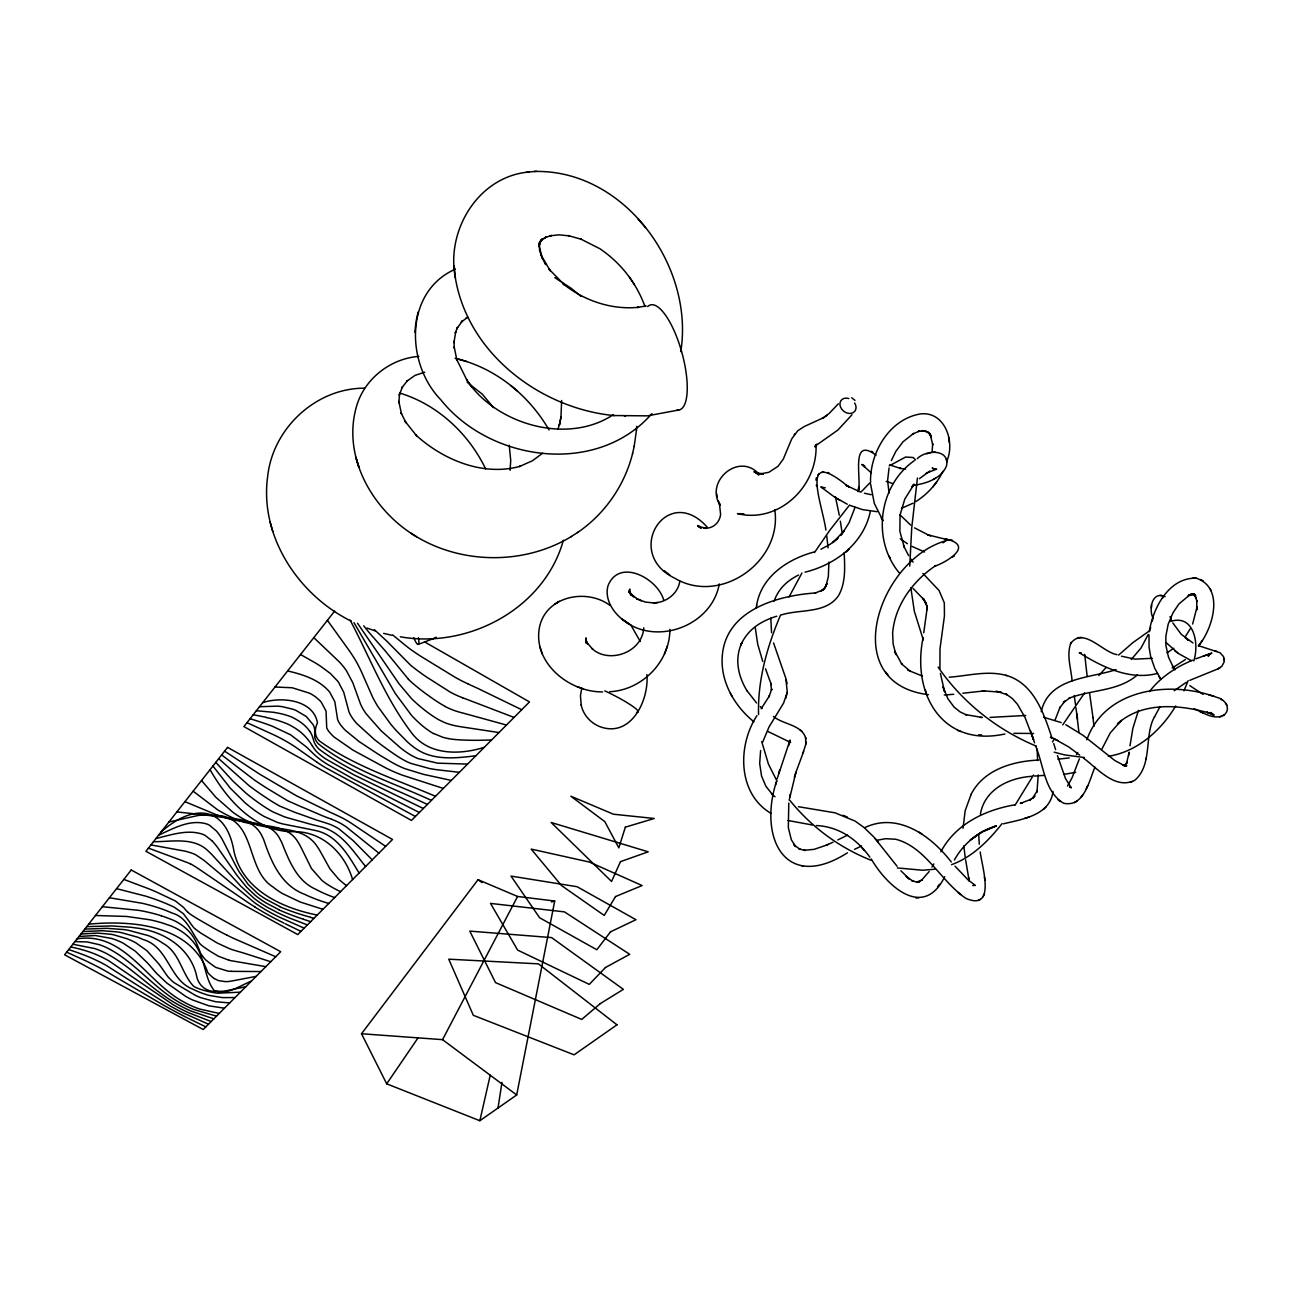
<?xml version="1.0" encoding="UTF-8"?>
<svg xmlns="http://www.w3.org/2000/svg" width="1292" height="1292" viewBox="0 0 1292 1292"><rect width="100%" height="100%" fill="white"/><g stroke="black" fill="none" stroke-linecap="round" stroke-linejoin="round"><path stroke-width="1.5" d="M614.394 415.604C540.476 408.627 468.011 353.62 455.398 278.103C445.724 230.444 478.411 176.406 528.799 172.03M646.904 674.521C649.165 700.216 631.158 737.748 600.489 726.879C590.799 723.358 583.063 714.767 581.093 704.608M909.746 566.154L911.732 527.847L917.417 477.992M917.272 458.676C925.686 449.874 949.765 448.486 946.535 465.831C941.287 478.961 925.411 483.838 912.572 485.469M870.517 480.656C870.582 451.344 889.994 419.012 920.453 413.925C944.71 411.082 955.111 441.315 947.101 460.404M1153.062 618.06C1148.41 609.404 1152.093 590.509 1165.093 596.678M1151.447 607.821L1151.527 604.721M770.823 618.141L771.55 632.676M963.073 828.172L965.156 810.698L971.164 794.273M539.749 250.955L542.204 258.077L539.345 246.449L539.539 242.282L539.313 245.448L539.943 241.507L539.313 244.656L541.606 239.472L539.911 242.056L542.414 238.842L540.46 241.12L546.564 236.759L544.32 237.906L551.539 235.451L549.471 235.887L558.822 234.837L569.514 235.871L568.141 235.58L581.384 239.246L580.302 238.826L599.811 248.694C620.661 262.728 636.439 282.948 644.966 306.511M762.619 742.222L768.966 727.089L783.614 703.042L787.28 692.221L785.859 678.429L773.553 642.915M634.194 446.418L636.488 429.881M636.471 430.397L636.698 426.376M1148.976 634.792L1149.089 647.389L1150.688 656.659L1154.773 668.4L1160.91 679.317L1159.118 676.54M586.31 640.186L586.245 643.028L586.003 638.119L586.245 643.028M651.959 413.585C597.146 476.393 490.233 461.858 440.733 399.68C405.462 363.488 404.267 291.621 455.382 269.124M858.486 489.652L858.76 486.923L858.259 491.606C862.135 480.236 849.603 435.42 876.057 455.172M414.974 332.415L415.863 322.096M669.886 629.333C670.015 661.859 641.833 690.267 609.566 691.721M560.97 417.203L559.339 425.197L560.97 417.203L561.632 400.488M1198.508 645.661L1220.1 652.767L1223.572 656.659L1224.17 661.94L1221.861 666.252L1218.065 668.82L1189.835 680.319M858.679 487.746L858.76 486.923M510.065 470.304L510.728 460.453L509.226 445.239M923.102 637.554C911.458 694.418 942.498 747.697 1004.95 733.969M788.782 803.043L788.33 827.623L791.35 839.8L795.646 846.551L793.773 844.322L794.548 845.259M932.097 452.038L932.679 443.673L932.776 444.9L930.256 434.483L931.451 437.277L929.093 433.127L929.885 434.241L926.509 431.334L927.672 431.964L921.858 430.64L924.862 430.769L918.289 431.383L919.662 431.076L912.491 434.047L913.589 433.45L902.979 441.832L895.921 451.231L891.367 460.533M680.771 351.602C694.547 266.184 624.294 169.155 534.42 171.481M805.53 737.328L805.82 744.16L803.156 752.687M805.82 744.16L806.127 741.915M1129.999 745.839L1132.826 728.51L1138.462 710.342M760.617 750.539L759.68 763.507L761.537 775.959L765.865 786.247L772.794 794.951L771.486 793.643M1153.191 616.252L1152.367 620.967M1193.76 660.971C1199.364 644.514 1194.341 613.716 1170.584 621.436M1149.315 631.659C1152.884 608.144 1168.872 577.362 1196.198 578.186C1225.107 587.666 1212.784 628.929 1198.411 646.016M923.748 632.805L927.107 608.322L927.091 609.792L926.687 605.189L927.042 606.691L923.618 598.907L926.461 604.026L922.811 598.325L923.667 599.375L912.992 588.345M498.001 1108.035L501.974 1082.373M789.186 800.136L795.937 772.261L794.322 777.445M1083.261 757.968C1097.506 768.304 1115.174 790.22 1134.796 780.255C1152.981 764.702 1143.888 735.051 1154.58 716.689M1145.665 759.486L1145.875 758.226M1128.61 755.465L1129.16 752.154L1126.463 763.701L1127.06 762.296L1124.347 766.221L1126.85 765.72L1122.651 765.106L1124.202 765.526L1114.931 760.617L1083.084 735.342L1065.787 724.715M581.465 689.815L580.447 695.694L581.222 705.287M790.171 794.435L789.654 797.277M756.175 607.821L756.724 605.044M1053.012 791.366C1050.105 815.365 1022.392 819.193 1003.383 823.812M516.687 1094.97L554.704 901.041L517.575 896.47L478.056 879.691L361.518 1033.745L386.696 1083.827L479.849 1120.729L516.687 1094.97L442.542 1039.656L361.518 1033.745M643.787 627.799C642.189 652.815 608.936 663.991 592.188 648.778L592.818 649.295L586.956 642.722L587.618 643.852L585.89 640.138L586.826 643.028L586.083 639.718M825.895 530.027C822.439 504.494 798.553 445.821 847.229 485.824L846.389 485.324L848.957 486.826L846.389 485.324M815.898 480.091L816.399 477.733M889.074 467.946L887.588 480.592L889.074 493.076M679.818 581.238C678.025 593.803 665.865 602.783 653.526 602.944L645.225 602.04L636.471 598.584L641.317 600.909M577.476 532.579C604.785 514.087 624.747 485.259 632.644 453.25M776.282 782.112C758.452 837.587 784.971 892.546 847.455 852.801M418.14 312.034L416.202 320.594M756.627 605.415C761.101 576.652 787.813 558.968 814.138 551.991M632.515 453.831L634.307 445.869M479.849 1120.729L490.233 1075.202M775.604 784.987L776.331 781.902M719.289 583.936C711.521 627.541 652.25 647.793 619.918 617.285C611.358 609.598 604.737 597.582 607.983 585.857C618.997 557.466 658.016 578.428 663.83 600.457M785.778 698.278L787.28 692.221M980.418 814.17C984.375 790.155 1007.808 777.897 1032.017 776.298M1055.079 720.032L1060.07 707.16L1059.601 707.935L1065.125 701.007L1063.364 702.67L1069.986 697.745L1069.033 698.213C1091.433 689.476 1118.194 691.608 1137.396 674.909M777.122 778.834L790.058 739.993L790.236 741.786M877.09 840.284L885.408 838.718L895.695 839.235C925.799 847.1 940.285 880.756 965.786 898.328C996.746 911.748 981.694 865.802 980.224 851.945M778.672 773.31L779.657 770.064M855.046 507.304L849.054 522.775L842.82 532.643L840.478 535.486L844.112 530.899L832.726 542.672L837.991 538.134L830.11 544.32L820.888 549.262M870.291 511.68C863.427 543.657 835.423 564.636 805.029 572.178M563.377 540.25C544.449 608.564 468.334 649.004 400.326 636.794M557.869 429.445L559.565 424.147M1041.223 711.731C1048.813 677.363 1089.576 678.445 1116.062 669.644M795.743 772.842L803.608 751.524M1149.525 631.013L1150.671 627.573M826.509 584.63L826.912 583.613L825.911 586.1L828.35 576.636L828.899 562.117M788.653 745.581L789.137 744.24M1094.97 767.157C1089.027 780.933 1083.988 807.5 1063.687 803.269C1044.243 791.802 1043.742 764.848 1035.57 745.968M664.443 653.978L667.318 646.113M1079.353 758.872L1072.102 777.687L1067.515 786.004M585.954 642.382L586.358 641.252M774.07 601.168C778.527 588.877 786.505 581.158 798.504 575.037M1192.629 624.02L1197.103 606.675L1196.763 609.824L1196.731 600.409L1196.941 601.652L1195.746 597.082L1196.247 598.244L1193.372 594.062L1195.778 595.774L1193.501 594.368M780.626 614.863C767.206 646.258 757.564 680.109 758.565 714.524M1183.94 690.816L1188.188 680.609M1101.85 749.166L1110.264 732.903L1121.343 720.387L1117.483 723.843C1142.612 701.055 1180.791 704.608 1211.056 713.588L1206.76 712.15L1213.899 715.025L1211.718 713.426M1148.217 634.437L1141.078 647.954L1131.259 659.501M1086.83 739.848C1105.128 687.942 1171.15 680.286 1216.806 697.373C1224.428 698.762 1231.615 708.258 1224.428 714.702C1214.738 720.92 1203.272 712.619 1194.163 708.71M1070.503 643.852C1082.906 625.974 1102.722 652.476 1117.096 654.656M1071.149 642.415C1066.013 654.64 1071.165 668.239 1072.069 680.868M1086.265 788.734L1087.719 785.617M517.575 896.47L442.542 1039.656M1154.483 716.963L1160.054 706.562M826.331 585.05L824.199 588.732L825.653 586.633L824.974 587.602M789.024 596.985L801.944 573.002M1077.706 752.428L1076.446 754.512M983.051 896.696L984.52 893.886M815.575 445.918L816.754 444.173L814.945 446.87L816.027 444.787C817.836 486.131 779.124 523.777 737.457 513.635L743.821 513.796M942.966 471.322C936.926 483.66 927.478 494.335 915.786 501.587M756.967 715.623C737.344 745.419 737.457 793.837 771.13 813.427M970.89 794.774C983.277 769.741 1012.815 761.036 1038.784 760.1M1033.503 775.055L1015.076 805.174M933.841 863.912L932 867.045M1190.53 628.364L1185.507 636.358M1052.463 741.996L1054.498 738.556M1175.688 706.03C1160.975 730.545 1137.299 751.686 1108.326 756.337M1062.718 724.893L1084.666 692.819M954.384 860.02C963.38 843.773 978.399 831.144 996.293 825.879L982.308 831.757L970.389 839.929L982.308 831.757L996.051 826.024M944.694 876.703C923.699 919.694 887.281 886.554 871.228 858.938M940.851 851.848C955.289 824.183 985.037 809.987 1014.591 804.868M761.166 708.775L769.499 695.742L768.918 696.889L771.808 688.959L771.469 690.299L770.84 683.355L765.526 668.82M814.477 552.54L829.835 530.221L849.377 505.269M823.521 417.704L804.286 426.505L797.697 430.817L791.721 438.892L783.307 459.08L778.042 466.299L768.885 472.291L761.004 473.76L763.297 473.809L756.224 472.969L759.082 473.793L753.914 471.725L758.452 474.083M929.206 871.502L921.325 880.482L922.246 879.755L916.609 882.161L919.064 882.016L916.609 882.161M386.696 1083.827L417.881 1038.09M1198.669 645.661L1202.19 640.557M1164.076 595.887L1162.429 598.131M1080.79 797.519L1082.599 795.145M913.476 484.968L911.716 487.213L914.155 484.145L904.836 498.987L900.056 514.975L899.894 531.448L904.238 547.146L903.479 545.289M628.671 592.253L629.802 589.039L629.688 592.592L629.349 590.767L630.658 593.852L629.349 591.397L632.127 595.257L630.981 593.916L637.134 598.907M932.808 486.923L936.7 481.916M1033.988 796.889L1034.924 795.937L1032.437 798.408L1037.056 791.188L1038.219 774.909M1208.375 655.981L1209.393 654.673M1208.23 656.142L1210.701 653.558L1209.247 654.834M334.66 611.084L243.897 726.588L411.454 820.436L529.494 701.927L424.551 641.882M937.798 886.473L939.542 884.293M851.993 414.764L837.927 430.01L815.413 445.918L816.14 445.078M1002.027 823.65C988.558 840.737 972.375 857.097 951.526 864.687M824.877 587.763L820.775 591.219L823.085 589.863L814.671 593.254L815.801 592.947C777.073 595.515 725.329 610.228 722.244 656.449C720.403 681.934 734.599 706.143 753.914 721.792M1149.428 691.656C1160.378 677.25 1175.995 667.108 1192.516 660.18M838.346 403.798L829.286 413.343L822.39 418.479L826.961 415.346M794.192 434.71L794.951 433.821M1098.814 675.506L1106.065 667.576M860.957 492.058L870.873 481.868M1043.403 809.503L1046.278 806.612M817.917 474.988L819.16 473.76M845.872 552.217L849.296 549.068M1118.63 655.06L1132.729 642.738L1148.959 631.19M919.371 478.702L929.885 470.999M942.982 542.834L945.938 540.767C878.721 559.404 836.409 683.274 928.399 694.676M908.357 670.08L907.598 669.579L910.327 671.372L901.412 663.7L902.01 664.459L894.726 651.249L895.937 654.592L893.16 644.159L892.627 633.387C894.694 605.383 912.959 580.754 935.828 565.541L934.778 566.219C944.92 562.795 973.554 546.823 948.619 539.717M609.727 605.221C586.616 588.215 546.694 595.903 539.701 626.281C531.82 662.279 569.045 692.302 602.605 691.898M542.592 453.217L532.369 460.808L519.449 466.509L520.595 466.17C483.386 476.796 442.865 459.871 415.426 434.629L416.605 435.824L405.107 421.353L405.979 422.775L400.94 412.616L401.521 414.021L398.808 401.408L398.792 402.765L399.567 394.028L399.228 395.19L402.41 386.906L401.86 387.794L407.497 380.559L406.883 381.124L415.12 375.342L424.713 372.193M1174.153 690.736L1186.347 682.273M1033.374 797.471L1029.611 800.087L1030.693 799.425L1020.26 803.43L1022.763 802.687L1021.213 803.139M914.219 460.727C878.721 485.469 871.502 539.685 899.232 572.857M1173.798 648.261L1167.015 652.783M1185.41 659.55L1172.167 668.029M1222.91 715.768L1224.428 714.702M161.112 831.951C193.929 802.978 226.229 805.691 233.997 851.444C242.557 889.946 282.011 908.034 317.218 915.059M889.203 465.879L905.66 457.013L913.153 457.513L915.576 459.968M613.102 414.797C566.817 445.385 495.304 423.954 466.557 379.719L472.097 387.164M410.485 532.885C457.513 564.539 523.066 565.993 571.468 536.455M570.919 536.81L578.025 532.223M556.82 602.815L559.371 601.248M467.656 317.315L461.26 322.063L462.504 320.771L456.754 328.83L457.546 327.377L455.252 332.965L455.801 331.495L453.944 342.622L454.073 341.282L454.235 348.113L454.186 346.886L456.9 360.145L456.609 359.241L466.961 380.268M554.898 604.01L557.45 602.443M1074.459 802.687L1076.834 801.282M926.17 473.195L936.684 469.125L934.358 469.222C937.491 469.69 930.418 467.962 934.956 469.303L933.099 468.608M933.26 479.413L935.715 477.992M952.252 557.11L954.4 555.915M1210.329 653.897L1211.864 653.025L1195.908 658.807M1218.065 668.82L1220.342 667.56M978.529 900.33L980.386 899.329M913.04 503.218L901.509 508.289M418.204 644.417L433.45 638.587M972.731 885.521L975.395 885.408L968.209 880.013L955.03 866.157M433.208 638.716L436.147 637.231M837.83 839.913L847.584 835.117M854.577 849.312L861.57 846.018M158.545 835.213C173.322 828.511 190.199 818.789 206.865 824.038A8.737 3.682 26.6 0 1 209.465 825.233L216.265 830.869A44.461 18.573 26.7 0 1 218.025 833.001L218.461 833.566A87.63 36.305 27 0 1 222.176 839.235L236.759 867.594A246.271 106.461 24.3 0 0 239.424 872.229L248.161 884.422L257.496 893.337A42.781 17.813 25.7 0 0 265.926 899.248L279.573 906.435M251.375 981.177C239.844 985.554 226.94 995.744 214.149 990.496C206.413 980.628 205.541 967.207 200.858 955.66A195.528 73.741 27.3 0 0 199.937 953.27C194.252 939.09 181.284 928.916 166.878 924.539A40.117 15.504 26.2 0 0 161.726 922.795L160.192 922.343A76.745 29.377 26.1 0 0 149.937 919.791L126.778 916.464L95.479 915.495M833.065 842.19L826.121 845.323L828.414 844.338M1193.84 594.578L1191.628 593.916L1194.712 594.433L1188.398 595.547L1189.674 594.998L1178.934 603.929L1172.926 612.909L1168.178 624.23L1165.852 636.165L1165.949 645.709L1168.533 657.289L1173.75 668.093L1172.409 665.832M1188.398 595.547L1191.095 594.401M466.121 317.897L467.785 317.186M826.702 845.065L814.025 849.377L803.995 850.281L805.255 850.475L799.005 848.925L800.232 849.442L794.855 845.598M1130.032 782.419L1132.503 781.531M865.188 827.429C898.586 811.844 931.564 836.457 951.3 861.99M1203.272 656.126L1210.055 653.865L1208.472 654.382M776.767 616.203C760.778 621.177 747.777 629.317 740.849 645.015L742.092 642.269C734.389 658.226 737.7 675.345 746.954 690.719M245.868 986.7L224.776 991.077A98.757 38.211 26.3 0 1 217.121 991.271C206.93 992.579 198.177 985.586 196.546 975.589C190.085 947.391 162.792 930.757 135.466 927.898A118.008 44.38 25.9 0 0 130.347 927.204L111.613 925.928L86.726 926.639M1029.013 817.061L1024.75 818.353M926.784 453.815L930.644 452.668M168.913 822.019L198.338 815.43M1075.655 772.309L1064.027 774.36M551.458 901.945L554.704 901.041M678.736 410L647.357 415.863L613.635 415.54M707.386 527.362C667.318 481.948 622.647 553.024 674.537 578.105C720.419 605.609 782.613 561.471 774.764 509.629M262.712 702.654C281.317 696.388 313.407 699.65 317.477 722.858C314.004 729.77 314.295 738.216 321.773 742.625C356.221 766.85 397.096 779.835 435.501 796.308M1219.68 716.899L1221.392 716.479M155.993 838.476C171.061 834.971 187.405 829.028 202.747 834.293A9.028 3.779 26.6 0 1 205.105 835.407L211.581 840.462A51.664 21.383 26.7 0 1 212.437 841.334M781.66 614.847C800.329 608.936 826.428 614.007 838.702 595.321C845.921 582.45 844.758 566.946 844.193 552.734M484.29 747.309C459.484 755.158 427.813 755.497 411.066 732.112C385.258 698.1 369.948 657.628 350.116 620.112M823.666 471.919L821.793 472.323M256.139 976.381L230.961 981.177A111.677 43.605 26.4 0 1 229.395 981.371L228.248 981.5A51.809 20.058 26 0 1 225.761 981.662L218.623 980.644L214.133 978.512M1152.206 658.306L1135.135 659.146L1121.472 656.207M1157.535 673.423C1129.499 680.69 1102.48 667.027 1079.256 652.735L1081.356 652.831M646.21 305.978L637.295 307.431L638.571 307.302C611.568 310.032 584.032 300.681 563.037 283.755L564.41 284.854L548.858 268.994L550.295 270.884L541.3 255.493M1069.211 757.919L1057.857 759.195M77.084 938.896C123.79 930.999 147.256 982.485 183.141 1001.607A36.483 13.76 25.8 0 0 199.598 1009.02L219.236 1013.445M240.425 992.175L217.864 993.193A48.708 18.686 26 0 1 213.81 992.644A57.623 22.158 26 0 1 207.14 991.239L205.396 990.786A42.265 16.182 25.9 0 1 199.969 989.139L196.255 987.718A6.444 2.439 25.8 0 1 193.299 985.957C181.364 973.07 179.717 952.333 162.84 943.225A24.823 9.496 26.3 0 0 152.86 937.54A31.654 12.096 26.3 0 0 148.386 935.634L128.215 930.24A95.333 35.869 26 0 0 123.596 929.546L106.832 928.318L84.771 929.109M1077.48 637.731L1081.824 637.473M79.006 936.458L95.301 935.521L111.629 938.46A30.685 11.547 26.5 0 1 115.456 939.752A27.31 10.288 26.5 0 1 123.241 943.225L135.321 951.219L147.207 962.669A212.017 76.406 27.2 0 1 150.421 966.254L155.524 972.262M475.876 755.755C459.274 757.806 441.638 759.922 425.585 753.817A23.45 11.127 25.3 0 1 420.336 751.363L418.608 750.394A31.622 15.036 25.3 0 1 412.584 746.275A58.382 27.972 25.2 0 1 407.416 741.915L396.402 730.755A216.717 107.801 24.1 0 1 390.749 724.198L377.958 706.643A163.809 80.637 24.5 0 1 372.387 696.614L361.211 671.259A209.498 97.74 28 0 0 356.64 662.263L355.623 660.519A170.641 80.201 27.7 0 0 349.567 651.103L327.409 620.322M259.53 706.708L277.812 706.143A55.944 25.63 26.4 0 1 282.544 706.708L292.945 709.26A25.259 11.66 26.5 0 1 295.949 710.406L306.22 716.462L313.181 724.731A33.56 15.472 26.6 0 1 314.699 729.851L314.731 737.021A26.341 12.177 26 0 0 315.571 739.751A19.089 8.818 26.1 0 0 318.349 743.821C351.537 770.129 393.382 782.71 431.415 800.41M962.831 693.239L984.682 690.865L982.162 691.026M80.912 934.019L97.368 933.082L110.24 934.197A56.977 21.415 26.3 0 1 113.841 934.859L127.294 938.816A28.456 10.772 26.4 0 1 135.708 942.74L146.868 950.654L158.609 963.671A251.1 90.553 27.5 0 1 161.532 967.66L166.684 975.089A63.195 24.144 25.7 0 0 167.895 976.736L171.481 980.466A18.217 6.896 25.9 0 0 174.291 982.808L195.609 995.486A31.056 11.79 25.8 0 0 200.793 997.682L215.554 1001.72L229.718 1002.931M418.883 356.382C389.667 358.578 363.084 379.913 355.93 408.53C342.59 458.725 373.808 511.47 416.541 536.761M653.526 602.944L657.903 602.46M526.474 172.256L536.6 171.271M82.833 931.58L102.084 930.708L116.894 931.887A74.952 28.198 26.2 0 1 120.996 932.549L137.63 937.184A29.991 11.402 26.4 0 1 142.895 939.446C168.638 946.713 169.09 979.804 192.411 989.01A51.728 19.832 25.9 0 0 197.208 991.206A42.862 16.392 25.9 0 0 204.669 994.081A33.188 12.662 25.9 0 0 209.288 995.454L222.434 997.618L235.031 997.569M949.249 677.202C968.386 675.813 988.057 670.096 1007.017 675.651M953.738 694.288L944.307 694.983M1034.504 776.056L1044.469 775.378M934.697 869.241L922.666 870.243L897.375 867.949M935.263 452.135L932.711 452.313M364.457 388.181C315.991 388.084 273.032 428.169 267.719 475.973C259.207 536.18 298.484 595.257 351.505 621.29M1013.881 733.323L1033.584 733.468M74.984 941.577L87.275 941.949L99.209 944.646A27.39 10.223 26.5 0 1 107.058 947.843C135.692 962.233 154.862 989.898 183.335 1004.611A43.347 16.344 25.8 0 0 193.8 1009.488L216.523 1016.158M275.018 687.005L292.218 687.764L309.499 693.174A20.817 9.755 26.6 0 1 316.282 697.438L319.77 700.522A24.613 11.515 26.6 0 1 321.207 702.089L326.052 711.068L326.715 727.816A25.032 11.676 26 0 0 329.153 731.87L331.834 734.873A36.16 16.925 26 0 0 334.321 737.183L352.942 750.103L385.5 767.787A95.317 45.333 25.5 0 0 389.619 769.806A80.039 37.888 25.5 0 0 402.216 775.119L443.35 788.427M990.043 717.415L1025.703 715.461M983.906 690.913L1001.187 692.205L999.249 691.753M934.358 469.222L935.247 469.19M491.606 739.977L479.3 740.284A282.512 143.864 27.2 0 1 461.373 739.945L458.822 739.799A76.696 37.387 25.6 0 1 451.183 739.072L448.259 738.556M915.85 897.972L918.596 897.924M88.68 924.151C132.414 920.098 191.071 924.83 207.786 972.521A13.776 5.297 25.8 0 0 208.561 973.441A32.171 12.435 25.7 0 0 214.068 978.512M467.575 764.089L437.713 763.168L418.156 758.614A26.97 12.742 25.3 0 1 411.437 755.4A35.239 16.699 25.3 0 1 405.543 751.637A76.115 36.483 25.2 0 1 400.229 747.648L381.124 730.804L366.185 713.846A81.38 39.228 25.4 0 1 360.613 704.318L352.813 682.725L346.45 670.758A70.123 33.334 26.9 0 0 339.311 661.892L313.795 637.634M825.33 487.827L820.953 486.987L834.277 496.871L847.277 504.219M153.457 841.706C171.368 841.819 193.429 836.796 207.834 850.685A70.689 28.86 26.7 0 1 212.55 855.304L240.845 886.215L254.04 898.311A54.765 22.788 25.7 0 0 267.767 907.517L278.087 912.927A103.215 43.557 25.7 0 0 289.925 918.192L307.399 924.911M260.968 971.552L232.56 971.358A95.398 37.597 26.3 0 1 231.09 971.326M758.307 473.712L763.297 473.809M256.365 710.729L274.663 712.409M1161.993 595.547L1159.925 595.451M923.409 430.704L924.862 430.769M978.609 734.809L981.694 734.954M940.398 673.455L944.613 691.753L943.015 686.827L947.86 698.649L954.061 707.095L960.247 711.989L966.61 714.977L965.705 714.638L982.356 717.496M1192.29 594.32L1190.739 594.239L1194.712 594.433M980.386 717.415L981.629 717.464M1196.198 578.186L1192.984 578.008M1084.263 757.5L1064.689 754.932L1054.143 752.17M877.187 511.697L862.62 509.646L849.635 505.285M102.391 906.693L138.955 910.376A101.761 38.889 26 0 1 145.382 911.603L147.627 912.104A81.59 31.331 26.1 0 1 161.322 915.786M624.52 416.299L625.457 416.379M947.101 539.572L950.46 539.862M224.437 1008.212L208.755 1005.79L192.379 999.895A35.449 13.421 25.8 0 1 185.45 996.213L166.716 982.954L155.767 972.553M946.245 539.491L947.763 539.636L945.276 539.394L947.763 539.636M459.387 772.309L436.761 769.725A170.932 83.479 26.1 0 1 429.59 768.546L410.775 763.378A32.575 15.359 25.4 0 1 404.331 760.358A42.055 19.881 25.4 0 1 398.566 756.967A96.076 46.124 25.2 0 1 394.48 754.27L393.123 753.333A204.378 101.196 24.9 0 1 374.486 739.622L356.705 723.472A63.631 30.362 25.6 0 1 354.573 720.952A51.002 24.257 25.7 0 1 349.001 711.924L343.753 692.318L338.633 682.483A44.235 20.947 26.7 0 0 337.406 680.836L330.316 673.439L320.448 666.155A104.184 48.482 26.8 0 0 315.393 662.941L300.535 654.511M72.885 944.242L94.784 948.57A32.994 12.242 26.5 0 1 106.202 953.383C133.205 967.853 153.651 991.933 180.864 1006.129A54.086 20.414 25.8 0 0 191.216 1011.119L213.842 1018.871M916.965 882.145L911.829 880.659L913.056 881.241L906.096 876.331L909.39 879.061L900.879 870.776M905.579 469.012L899.652 468.318L900.653 468.479L889.607 464.878M946.761 539.539L927.753 534.823L930.644 535.922M812.329 824.99L787.991 820.485M176.859 811.925L202.44 814.671A133.625 55.185 25.9 0 1 207.915 815.333L233.868 818.805A67.184 28.359 26 0 1 236.646 819.08C247.547 819.968 258.029 826.638 262.373 836.828A159.675 66.393 27.3 0 1 263.81 839.945C271.175 861.829 281.139 885.504 304.573 894.306A54.006 22.933 25.6 0 0 310.048 896.793L315.49 898.99A84.545 36.224 25.6 0 0 322.176 901.38L328.749 903.479M499.003 732.548L460.873 726.766A83.512 41.199 25.6 0 1 455.721 725.846L452.943 725.216A33.544 16.328 25.3 0 1 444.658 722.599L438.909 719.838A65.359 32.122 25.2 0 1 425.326 710.665L422.064 708.032A102.762 51.034 25 0 1 411.534 698.649L398.873 683.565L357.496 623.228M109.416 897.746L142.233 903.286A90.44 34.787 26.2 0 1 146.949 904.432A85.385 32.881 26.2 0 1 162.485 909.18A56.88 22.077 26.3 0 1 172.159 913.089C187.453 917.272 191.491 933.082 200.099 943.903A20.688 8.123 25.9 0 0 204.136 947.181A109.836 44.203 25.7 0 0 210.338 951.413L218.235 956.161L228.91 960.198M816.334 825.54C838.443 826.557 856.871 838.928 869.871 857.194M802.009 865.979L803.269 866.189M253.216 714.734L266.023 717.254M871.179 494.723L864.445 493.237M265.829 966.658L234.159 961.216A39.794 15.682 25.9 0 1 228.942 960.247M798.44 806.709L835.02 812.813L855.013 821.05L863.847 827.348L873.602 836.731L897.1 866.286M150.938 844.92L185.467 851.234A48.434 19.751 26.4 0 1 189.956 852.526A21.48 8.818 26.5 0 1 194.365 854.141A11.596 4.78 26.5 0 1 195.964 854.949L203.312 859.891A73.951 29.91 26.6 0 1 206.881 862.765L254.572 902.72A77.245 32.284 25.7 0 0 275.713 915.301A101.551 42.749 25.7 0 0 279.702 917.32L304.169 928.157M451.312 780.416L423.437 774.344L405.042 768.708A44.299 20.85 25.4 0 1 397.29 765.268A56.493 26.68 25.4 0 1 391.654 762.232L386.082 758.953A301.666 153.167 25 0 1 377.587 753.785L359.031 741.511L345.432 730.384A46.141 21.786 25.8 0 1 343.123 727.961L341.346 725.862A34.771 16.376 25.9 0 1 337.583 719.402L334.838 701.766L329.848 692.367A31.751 14.955 26.6 0 0 328.523 690.752C318.01 679.221 302.376 674.376 287.615 670.952M1043.548 717.205L1061.152 722.583M996.164 691.107L1007.162 694.725L1006.113 694.079L1012.443 698.633L1017.418 704.237L1024.992 717.383L1033.568 739.702L1030.435 730.674M455.091 358.385C494.755 367.348 528.945 395.045 549.052 429.994M70.802 946.907L78.537 948.748A74.064 27.084 26.4 0 1 86.984 951.154A43.734 16.118 26.5 0 1 108.754 960.78L173.241 1004.788A72.239 27.358 25.8 0 0 188.648 1012.734L211.161 1021.552M383.659 633.371L391.751 635.26M116.571 888.654L145.528 896.099A93.121 35.918 26.3 0 1 163.648 902.543A81.364 31.492 26.3 0 1 174.468 907.323L183.303 913.638L189.488 921.761A81.751 32.736 25.7 0 0 190.134 922.843L193.655 927.575A31.67 12.581 26 0 0 201.859 933.712L217.153 942.966L229.346 948.603A30.96 12.274 25.9 0 0 235.322 950.605L241.943 952.543A65.181 25.226 25.5 0 1 244.608 953.351L270.739 961.732M922.472 676.087L909.584 670.887M893.03 483.644L886.215 481.399M322.952 909.31L300.164 902.01L282.512 893.596A37.516 15.746 25.7 0 1 273.08 887.023C246.11 870.372 256.171 822.616 221.594 815.801A47.982 20.284 26.2 0 0 217.767 815.51L204.782 814.994A123.79 51.518 25.8 0 0 198.338 815.43M950.799 539.927L952.543 540.395M506.48 725.038L463.699 713.265A79.474 39.568 25.5 0 1 457.723 711.634A34.609 17.006 25.3 0 1 445.029 706.449M1217.112 651.459L1215.061 650.877M313.924 918.37L310.629 917.433M466.59 361.485L458.773 359.208M1208.731 694.789L1213.769 696.323M250.099 718.707L259.046 721.55A139.1 61.176 26.3 0 1 272.031 726.088L290.555 734.777L306.091 746.711A90.505 40.375 26.7 0 1 310.193 750.587L313.197 753.527A76.373 35.514 25.8 0 0 316.588 756.627A50.679 23.418 26 0 0 327.199 764.218L353.475 779.06L419.367 812.507M310.661 921.648L303.507 919.323M1005.741 675.248C1033.374 682.838 1043.726 712.813 1051.736 737.312M161.339 915.802L162.033 916.028A44.396 17.216 26.2 0 1 168.267 918.289C180.218 922.213 191.006 930.611 196.142 942.288A174.372 66.28 27.2 0 1 196.982 944.274L200.89 953.884L204.588 958.777A15.213 5.911 25.8 0 0 206.365 960.424A58.544 22.998 25.7 0 0 214.23 966.368A8.027 3.117 25.8 0 0 216.152 967.53L228.038 971.148A46.415 18.136 26 0 0 231.074 971.309M399.583 392.994C437.423 404.444 468.608 433.514 485.614 468.867M68.718 949.539L75.711 951.962A118.347 42.523 26.4 0 1 85.224 955.466A62.856 22.933 26.5 0 1 106.364 965.479L168.299 1004.918A106.913 40.843 25.8 0 0 183.561 1013.089L208.496 1024.217M366.96 628.057L375.051 630.867M577.153 686.585L583.16 688.733M924.555 551.975L912.152 546.468M331.689 819.289L326.117 817.206A66.909 30.087 25.9 0 1 321.53 815.381L306.365 808.873A174.953 73.24 25.7 0 0 300.826 806.596L287.551 800.685L266.33 787.862A211.743 99.274 26 0 1 254.217 779.883L221.659 754.916M123.838 879.4L148.887 888.848A111.936 43.12 26.4 0 1 156.38 891.981L175.405 900.992L183.577 907.452A39.664 15.633 26.5 0 1 184.433 908.454L185.773 910.053A30.249 12.096 26.1 0 0 187.841 912.217M860.101 491.848L848.166 486.357M957.453 730.287L960.473 731.433M148.418 848.117L187.663 862.685A28.876 11.741 26.5 0 1 190.489 863.977M1057.825 740.461L1050.38 737.264L1054.094 738.733M514.054 717.431L466.67 699.279A98.709 49.903 25.4 0 1 462.584 697.793M843.014 815.3L847.423 817.093M928.673 535.179L914.542 527.863M829.189 473.082L827.736 472.468M864.639 465.928L861.974 464.49L871.454 473.05M1070.293 786.99L1069.485 786.667L1071.343 787.878L1065.416 778.398L1057.486 755.659M871.309 860.359C839.719 847.875 811.473 827.138 790.139 800.701M246.982 722.664L274.275 735.083A81.412 36.192 26.5 0 1 294.608 746.469L316.944 762.167M427.377 804.464C391.04 786.876 351.715 773.569 319.172 749.231A20.591 9.48 26.1 0 1 315.91 745.419A32.994 15.229 26 0 1 313.891 741.22L313.181 738.927A50.873 23.24 26.7 0 0 309.935 731.385M275.697 956.758L235.806 939.332A47.287 19.009 25.9 0 1 231.203 937.249L227.004 935.182M66.651 952.172L83.463 959.762A122.142 43.605 26.5 0 1 103.99 970.131L163.842 1005.354A225.357 88.987 25.8 0 0 188.519 1018.451L205.848 1026.882M1199.977 711.617L1203.014 712.974M1036.475 746.211C997.101 729.899 962.298 702.315 938.154 667.124M468.302 684.066L476.522 687.812A90.602 43.718 25.1 0 1 479.316 689.137L521.726 709.728M1191.224 660.648L1178.482 653.542L1166.353 642.818M788.54 741.414L789.67 742.028L767.739 731.369M423.356 808.501L354.541 775.168L326.214 759.212A34.4 15.859 26 0 1 316.055 751.056A50.953 23.563 25.9 0 1 312.422 745.904M278.83 909.681L266.023 902.914A47.11 19.606 25.7 0 1 254.944 895.098L246.514 887.087L237.631 876.186A268.348 116.861 24.3 0 1 235.273 872.94L217.621 847.52A74.193 30.556 26.8 0 0 212.502 841.334M300.971 931.387L285.144 923.715M631.627 595.079L630.286 594.433L633.774 596.904L632.692 595.967M1053.804 738.604L1068.726 746.921L1079.66 755.077M283.869 923.086L278.749 920.485A140.182 59.545 25.6 0 1 255.057 907.146M415.394 816.496L325.164 767.496A91.522 42.701 25.9 0 1 316.928 762.183M184.934 801.654L217.54 815.252A91.974 40.23 26.9 0 0 225.519 817.755C243.8 824.571 270.206 818.304 280.364 839.8A138.615 58.043 27 0 1 281.721 842.465C289.037 860.504 296.53 880.756 315.781 889.3A49.08 20.947 25.5 0 0 324.308 893.466A69.17 29.7 25.5 0 0 334.612 897.585M790.656 742.561L789.493 741.931L790.349 742.448M1203.337 580.996L1200.656 579.527M1203.11 694.353L1189.835 685.681M433.611 733.452L442.348 737.118A33.269 16.053 25.3 0 0 448.259 738.556M445.062 706.401L444.319 705.981A85.87 42.846 25.2 0 1 433.692 699.311L425.649 693.562A123.79 62.468 25.1 0 1 408.417 679.382M851.686 397.758L854.997 400.391M1222.41 700.07L1221.005 699.23M1192.968 642.98L1181.211 634.275L1172.797 622.922M554.785 277.618L571.08 288.245L581.077 296.417M837.991 499.229L839.994 500.408M1213.899 715.025L1211.912 713.862L1213.317 714.686M932.226 467.995L933.874 468.98L932.566 468.205M773.44 716.446C783.453 724.828 802.203 724.457 805.998 738.959M757.047 473.34L754.835 471.838L758.808 474.955L757.306 473.599M907.372 543.706L900.217 538.748M467.252 382.303L482.4 394.27L493.528 407.674M385.662 846.341L350.213 822.487A46.108 20.155 25.6 0 0 337.18 815.494L329.848 812.119A85.127 38.679 25.8 0 1 327.635 811.053L301.747 798.375A83.592 37.936 26.1 0 1 296.046 795.549L259.482 774.053L224.598 751.153M872.859 452.168L871.519 451.247M919.145 832.161L921.89 834.018M821.244 487.052L821.922 487.568M478.056 879.691L482.029 882.565M1185.248 637.925L1188.414 640.251L1187.752 639.766M1174.751 650.797L1177.803 653.058M664.298 570.741L670.16 575.344M1058.067 799.829L1060.247 801.557M910.634 525.085L900.072 514.894M378.895 853.14L346.095 826.767A28.376 12.419 25.6 0 0 331.689 819.338M800.071 729.802L801.88 731.272M775.006 796.776L772.309 794.467M392.703 634.953L405.882 645.774A105.944 54.248 25.6 0 0 410.178 649.085L412.955 651.055A223.92 118.686 25.3 0 0 420.966 656.401L455.43 677.476A87.824 44.671 25.3 0 0 468.318 684.033M510.76 385.517L517.462 391.137M958.147 892.417L960.602 894.548M760.261 706.546L762.167 708.242M1194.26 594.869L1195.326 595.822L1193.372 594.062M758.759 473.857C738.766 452.022 704.899 481.205 719.902 504.865L718.336 500.698M374.373 629.64L387.552 641.849A58.576 28.602 26.6 0 1 389.28 643.626L410.711 665.332A148.483 76.228 25.2 0 0 426.295 676.846L449.826 691.866A47.045 23.434 25.3 0 0 462.584 697.745M193.154 791.188L217.524 809.745A69.623 30.41 26.5 0 0 227.23 815.171A44.897 19.461 26.5 0 0 235.951 819.144C255.8 829.238 284.66 820.032 298.113 842.158A112.614 47.513 26.6 0 1 299.744 844.984L300.164 845.776A171.771 71.706 27 0 1 301.375 848.117L311.501 868.563L321.95 880.433A32.203 13.76 25.3 0 0 327.118 884.229A43.573 18.686 25.3 0 0 332.464 887.475A51.05 21.932 25.3 0 0 340.555 891.642M187.857 912.217L189.795 913.832A60.999 24.645 26.1 0 0 198.968 919.646L214.601 928.657A107.268 43.912 25.9 0 0 227.004 935.166M218.719 758.646L249.001 785.633A162.033 74.403 26 0 0 266.104 797.681L269.673 800.023A96.561 43.492 26.1 0 0 279.75 806.079L295.384 812.555A178.506 74.403 25.5 0 1 300.923 814.461L315.49 819.677A58.431 26.082 26 0 0 318.833 820.775L326.23 823.069A24.16 10.546 25.6 0 1 338.746 828.721L353.136 840.607L372.209 859.858M408.514 679.35L386.276 652.185A73.692 35.708 26.7 0 0 385.274 650.942L370.772 634.437A151.535 77.811 25.4 0 1 366.427 629.236L363.746 625.845M864.849 467.203L862.248 464.587L863.815 466.17M922.956 573.486L939.042 590.492L944.307 602.815L944.452 615.913L939.995 648.745L939.93 668.529M756.579 702.961L746.873 690.59M878.172 841.964L875.136 838.443M215.812 762.345L232.996 781.143L246.207 793.336A118.379 53.343 26.1 0 0 259.288 803.285L261.565 804.868A70.317 31.25 26.2 0 0 272.951 811.909L284.288 816.77A54.232 23.967 26.3 0 0 289.973 818.466L309.983 824.07A71.867 32.009 26.2 0 0 311.614 824.49L320.82 826.815A24.564 10.675 25.6 0 1 325.794 828.398C343.51 835.181 354.073 852.429 365.588 866.496M861.877 847.649L864.445 850.556M637.877 218.719L645.467 227.586M698.988 526.215L700.958 528.234L697.664 525.537L701.185 527.766L697.858 526.215L706.24 528.412L703.865 528.218C713.249 529.042 719.741 522.307 720.597 514.426L719.402 503.105M885.779 672.308L888.363 675.587M201.52 780.529L215.958 797.358L232.851 812.216A54.958 23.967 26.3 0 0 236.969 815.091L240.344 817.222A36.144 15.682 26.4 0 0 246.433 820.533L258.319 825.33L269.689 827.639A109.432 48.256 26.8 0 0 272.37 827.978C288.245 829.254 306.43 831.192 316.379 845.323A110.595 46.787 26.4 0 1 320.19 851.267L329.928 868.822L338.617 879.077A58.964 25.517 25.1 0 0 346.531 885.634M1211.024 712.409L1211.977 713.652M212.922 766.027L230.315 788.168L244.915 802.623A87.727 38.954 26.1 0 0 252.57 808.824L254.621 810.359A50.34 22.109 26.2 0 0 264.117 816.463L277.409 822.406A42.071 18.427 26.3 0 0 283.804 824.151L309.03 829.173A124 52.391 25.2 0 1 315.442 830.53C336.937 834.826 348.695 855.756 359.063 873.053M910.812 559.016L913.073 562.165M630.512 624.44L640.283 641.51M929.982 434.403L930.757 435.517L929.093 433.127M629.495 277.279L634.356 284.515M881.257 517.979L883.001 520.66L874.296 503.395L870.598 484.015M210.047 769.693C227.36 799.861 254.153 830.837 291.685 831.725C321.127 830.239 344.593 852.349 352.603 879.529M312.406 745.904L311.679 744.79A60.256 27.277 26.7 0 0 306.107 737.457A31.04 14.164 26.5 0 0 287.357 723.891A59.642 26.987 26.4 0 0 266.168 717.544M1173.62 667.899L1174.929 669.902M777.138 781.402L768.465 764.17L761.731 741.64M908.647 555.673L904.093 546.807M353.976 622.679L395.32 693.529L411.486 715.332A85.966 42.071 25 0 0 418.027 721.889L418.414 722.244A53.521 25.969 25.2 0 0 433.418 733.614M730.4 693.303L732.031 696.275M542.059 257.625L545.757 264.634L544.578 262.389M1226.883 705.174L1225.995 703.413M889.284 556.287L890.366 558.548M1210.426 589.168L1211.137 590.832M1171.553 620.354L1170.035 616.575M923.312 639.911L914.332 611.31L910.86 587.795M762.781 661.488L757.742 644.353L755.239 627.524M1031.501 733.646L1034.585 742.868M542.317 654.059L539.943 647.13M719.063 502.653L719.919 505.285M1053.723 743.546L1055.629 749.683M356.285 458.692L358.853 467.042L355.833 457.19M270.06 521.823L272.757 531.448M925.33 689.783L926.073 692.464M835.423 496.774L839.283 515.201M786.214 679.753L787.038 683.533M816.35 484.871L816.657 486.341M946.406 459.29L946.955 462.003M716.672 493.738L717.205 496.968M840.349 521.193L842.255 533.709M965.608 859.778L969.097 880.482L968.629 877.446M984.439 877.09L984.892 880.11M1074.217 695.532L1075.542 704.673M1089.624 693.481L1093 717.706M965.189 857.097L963.784 845.856M1075.978 707.741L1078.949 732.499M1087.153 676.281L1084.682 654.333M968.919 879.319L969.162 881.096M1224.364 660.147L1224.105 658.306M1077.544 719.305L1076.817 713.749M826.751 535.97L828.091 547.889M1092.951 717.367L1094.001 726.314M949.249 442.381L948.764 437.536M454.235 266.136L455.398 278.103M979.288 844.225L978.658 833.824M539.604 250.745L539.152 243.364L539.345 246.449M1037.573 760.52L1037.153 749.102M310.548 917.239A113.648 48.305 25.8 0 1 279.54 906.645M303.491 919.226A113.211 48.014 25.8 0 1 278.797 909.794M255.105 907.113A178.183 76.519 25.5 0 1 247.806 902.381L197.45 868.046A32.429 13.178 26.5 0 0 190.538 863.912M309.66 731.353A25.469 11.693 26.6 0 0 291.152 716.834A42.911 19.606 26.5 0 0 274.776 712.586M647.68 306.608A54.426 17.62 74.6 0 1 681.562 351.392A54.426 17.62 74.6 0 1 677.008 410.032M418.398 637.683A10.53 2.342 73 0 1 418.075 644.433A10.53 2.342 73 0 1 413.828 637.747M604.785 690.865A30.604 3.86 26.9 0 1 631.497 705.497A30.604 3.86 26.9 0 1 636.552 712.36M854.61 402.942A8.753 6.912 38.8 0 1 850.911 413.408A8.753 6.912 38.8 0 1 839.978 405.074A8.753 6.912 38.8 0 1 848.828 398.534M1037.04 791.108L1036.701 792.303L1037.056 791.188M625.36 827.155L618.82 847.859L604.817 821.631L570.838 796.211L613.458 814.218L654.236 818.482L625.36 827.155M620.467 861.651L611.552 881.467L551.151 822.487L648.213 851.816L620.467 861.651M615.525 896.551L604.22 915.43L561.439 885.521L531.206 849.102L589.459 862.071L642.124 885.553L615.525 896.551M610.518 931.823L596.807 949.733L539.588 917.724L511.002 876.089L577.104 886.716L635.955 919.71L610.518 931.823M131.235 869.984L64.6 954.788L203.215 1029.514L280.703 951.719L131.235 869.984M227.57 747.39L145.915 851.283L297.774 934.584L392.526 839.461L227.57 747.39M605.463 967.498L589.297 984.391L517.624 950.088L490.524 903.415L564.475 911.894L629.705 954.303L605.463 967.498M824.021 588.877L823.085 589.733L824.021 588.877M600.344 1003.577L581.723 1019.42L495.53 982.614L469.787 931.112L551.587 937.604L623.374 989.349L600.344 1003.577M616.962 1024.814L574.084 1054.821L473.324 1015.318L448.76 959.181L538.409 963.848L616.962 1024.814M920.388 881.079L919.29 881.628L920.388 881.079M628.752 623.713L622.34 619.32L628.752 623.713M928.851 432.965L927.721 432.077L928.916 433.111M771.114 684.534L770.791 683.339L771.114 684.534"/></g></svg>
